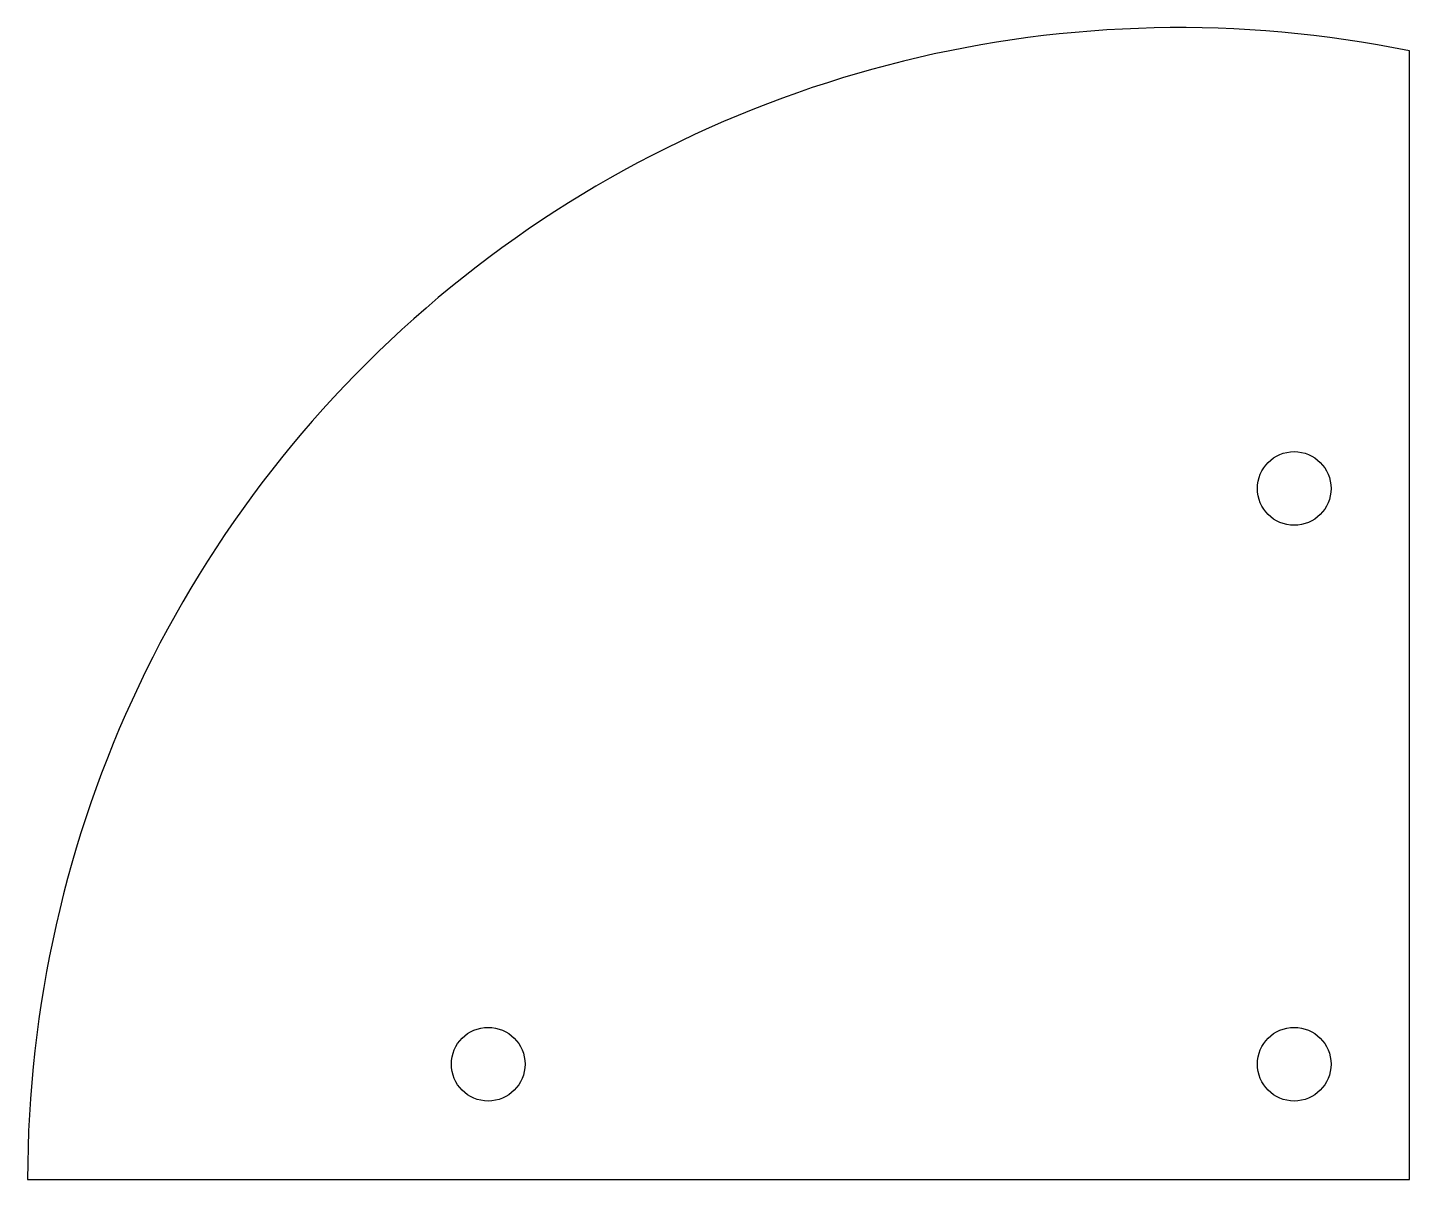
# Model space of a CAD drawing. Extents: x 0 to 60, y 0 to 50.
import ezdxf

# ---------------------------------------------------------------- set-up
doc = ezdxf.new("R2010")
doc.units = 0
doc.layers.add('20', color=7, linetype='CONTINUOUS')

msp = doc.modelspace()

# ---------------------------------------------------------------- linework, layer by layer
at = {"layer": '20'}
for p, q in [((60, 0), (60, 49)), ((0, 0), (60, 0))]:
    msp.add_line(p, q, dxfattribs=at)
for centre in [(55, 30), (20, 5), (55, 5)]:
    msp.add_circle(centre, 1.6, dxfattribs=at)
msp.add_arc((50.005, 0.0041), 50.005, 78.4701, 180.0047, dxfattribs=at)

doc.saveas('drawing.dxf')
